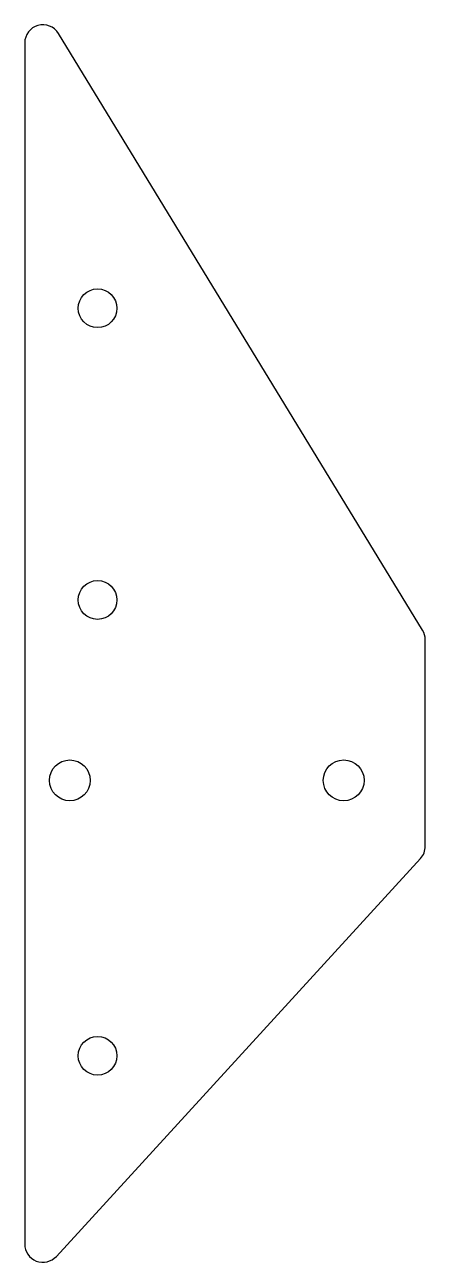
# Model space of a CAD drawing. Header units: inches. Extents: x 0 to 2.75, y -2.8 to 5.68.
import ezdxf

# ---------------------------------------------------------------- set-up
doc = ezdxf.new("R2010")
doc.units = ezdxf.units.IN
doc.header["$MEASUREMENT"] = 0

msp = doc.modelspace()

# ---------------------------------------------------------------- linework, layer by layer
msp.add_lwpolyline([(0, -2.6786, 0.684007), (0.2171, -2.7631), (2.7171, -0.0358, 0.187644), (2.75, 0.0486), (2.75, 1.4648, 0.138004), (2.7317, 1.53), (0.2317, 5.6209, 0.757464), (0, 5.5557)], format="xyb", close=True)
for centre, radius in [((0.5, 3.737), 0.133), ((0.5, 1.737), 0.133), ((0.31, 0.5), 0.14), ((2.19, 0.5), 0.14), ((0.5, -1.388), 0.133)]:
    msp.add_circle(centre, radius)

doc.saveas('drawing.dxf')
